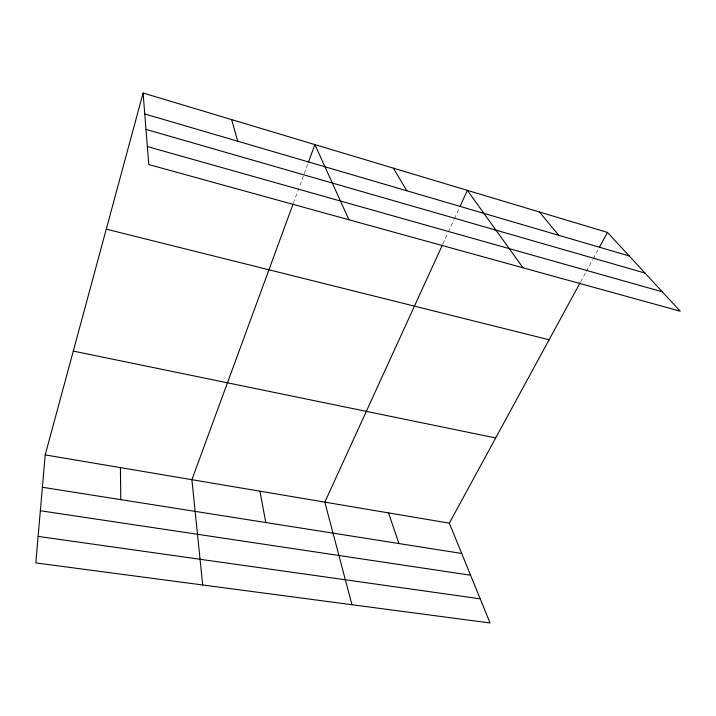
<?xml version="1.0" encoding="UTF-8"?>
<svg xmlns="http://www.w3.org/2000/svg" width="716" height="716" viewBox="0 0 716 716"><rect width="100%" height="100%" fill="white"/><g stroke="black" fill="none" stroke-linecap="round" stroke-linejoin="round"><path stroke-width="0.54" stroke-dasharray="3.58 2.69" d="M293.444 203.04L308.005 163.382M442.837 244.013L447.93 232.879M448.395 231.868L453.944 219.722M454.409 218.711L459.502 207.577M580.587 281.898L585.867 272.196M586.395 271.23L592.723 259.595M593.251 258.619L598.531 248.926"/><path stroke-width="1.07" d="M143.093 93.017L148.794 164.555L680.2 311.183L607.499 232.431L143.093 93.017L45.206 454.911L35.8 562.919L490.066 622.983L449.335 523.163L580.058 282.865M293.059 204.078L191.897 479.684L202.7 584.981M308.381 162.335L314.897 144.596L348.934 219.785M442.372 245.033L324.822 502.14L351.95 604.716M459.958 206.566L467.369 190.367L523.029 267.82M599.587 246.984L607.499 232.431M38.109 536.4L480.212 598.827M40.347 510.732L470.582 575.225M42.387 487.265L461.695 553.459M45.206 454.911L449.335 523.163M73.283 351.091L495.687 437.968M106.272 229.156L549.109 339.769M147.362 146.565L662.3 291.797M145.992 129.408L645 273.056M144.766 113.969L629.212 255.961M539.408 211.999L558.695 235.287M393.335 168.144L406.831 190.778M388.546 512.898L398.937 543.551M231.635 119.599L237.757 141.222M259.953 491.185L265.806 522.537M120.404 467.611L120.78 499.643"/></g></svg>
